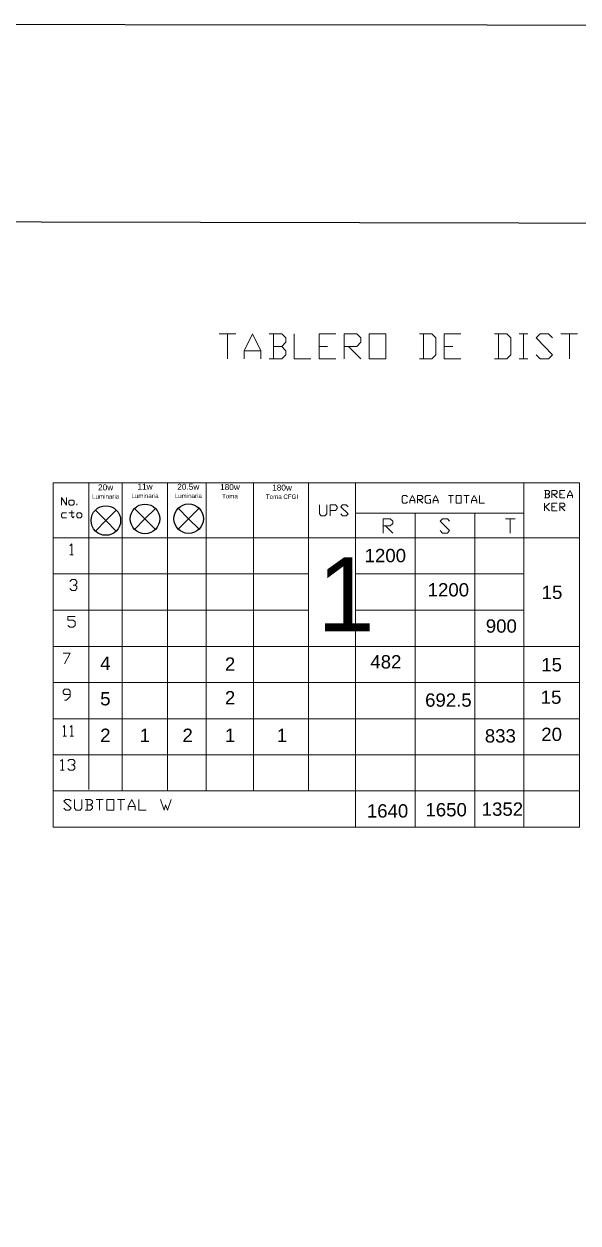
# Model space of a CAD drawing. Header units: metres. Extents: x 0 to 175, y -70 to 21.
# Drawn here: x 66.12 to 69.87, y 12.73 to 20.84 of the extents above; entities that cross this region are included whole.
import ezdxf

# ---------------------------------------------------------------- set-up
doc = ezdxf.new("R2010")
doc.units = ezdxf.units.M
doc.header["$LTSCALE"] = 0.5
for name, color, linetype in [('CUADRO', 7, 'Continuous'), ('LUMINARIA', 1, 'Continuous'), ('TABLA', 7, 'Continuous')]:
    doc.layers.add(name, color=color, linetype=linetype)
doc.styles.get("Standard").update_dxf_attribs({"font": 'arial.ttf'})

# ---------------------------------------------------------------- blocks, each defined once
blk = doc.blocks.new('Lampara')
at = {"layer": 'LUMINARIA'}
for q in [(-0.0707, 0.0707), (-0.0707, -0.0707), (0.0707, 0.0707), (0.0707, -0.0707)]:
    blk.add_line((0, 0), q, dxfattribs=at)
blk.add_circle((0, 0), 0.1, dxfattribs=at)

msp = doc.modelspace()

# ---------------------------------------------------------------- linework, layer by layer
at = {"layer": 'CUADRO'}
for points in [[(61.8973, 20.8448), (113.3764, 20.7976), (113.3764, -0.8928), (61.8973, -0.8456)], [(63.0049, 19.5112), (85.6157, 19.464), (85.6157, -0.0475), (63.0049, -0.0003)]]:
    msp.add_lwpolyline(points, close=True, dxfattribs=at)
at = {"layer": 'TABLA', "color": 7, "linetype": 'Continuous', "lineweight": 18, "true_color": 0x000007}
for p, q in [((67.4404, 18.7466), (67.5521, 18.7466)), ((67.4953, 18.7466), (67.4953, 18.5781)), ((67.8068, 18.7466), (67.8068, 18.5781)), ((68.8216, 18.7466), (68.8216, 18.5781)), ((69.3291, 18.7466), (69.3291, 18.5781)), ((69.4701, 18.7466), (69.5269, 18.7466)), ((69.4976, 18.7466), (69.4976, 18.5781)), ((69.7522, 18.7466), (69.864, 18.7466)), ((69.809, 18.7466), (69.809, 18.5781)), ((67.6089, 18.633), (67.7225, 18.633)), ((68.1163, 18.6623), (68.1731, 18.6623)), ((68.3142, 18.6623), (68.3985, 18.5781)), ((68.9627, 18.6623), (69.0195, 18.6623)), ((68.1163, 18.5781), (68.2299, 18.5781)), ((68.9627, 18.5781), (69.0744, 18.5781)), ((69.4701, 18.5781), (69.5269, 18.5781)), ((66.5592, 17.739), (66.5592, 15.6617)), ((66.7845, 17.739), (66.7845, 15.6525)), ((67.0905, 17.739), (67.0905, 15.6525)), ((67.3524, 17.739), (67.3524, 15.6525)), ((67.6712, 17.739), (67.6712, 15.6525)), ((68.0446, 17.739), (68.0446, 15.6525)), ((68.3631, 17.739), (68.3631, 15.407)), ((69.5013, 17.739), (69.5013, 15.407)), ((68.7294, 17.6181), (68.7643, 17.6181)), ((68.7899, 17.6255), (68.8174, 17.5998)), ((68.887, 17.6181), (68.9218, 17.6181)), ((68.9914, 17.6529), (69.0262, 17.6529)), ((69.0079, 17.6529), (69.0079, 17.5998)), ((69.0958, 17.6529), (69.1306, 17.6529)), ((69.1123, 17.6529), (69.1123, 17.5998)), ((69.1471, 17.6181), (69.1819, 17.6181)), ((69.6472, 17.6877), (69.6472, 17.6365)), ((69.7004, 17.6621), (69.726, 17.6365)), ((69.7443, 17.6621), (69.7608, 17.6621)), ((69.7443, 17.6365), (69.7791, 17.6365)), ((69.7956, 17.6529), (69.8304, 17.6529)), ((66.4237, 17.5357), (66.4585, 17.5357)), ((66.4768, 17.587), (66.4768, 17.5962)), ((68.3631, 17.5339), (69.5013, 17.5339)), ((68.7661, 17.5339), (68.7661, 15.407)), ((69.1691, 17.5339), (69.1691, 15.407)), ((69.5013, 17.5339), (69.5013, 15.407)), ((69.6399, 17.5485), (69.6399, 17.6016)), ((69.6472, 17.576), (69.6747, 17.5485)), ((69.6912, 17.576), (69.7095, 17.576)), ((69.6912, 17.5485), (69.726, 17.5485)), ((69.7517, 17.576), (69.7791, 17.5485)), ((69.3779, 17.4954), (69.4421, 17.4954)), ((69.4091, 17.4954), (69.4091, 17.3983)), ((68.5646, 17.4478), (68.614, 17.3983)), ((69.8781, 17.3653), (66.3174, 17.3653)), ((66.4292, 17.2518), (66.453, 17.2518)), ((68.0446, 17.1217), (66.3174, 17.1217)), ((69.5013, 17.1217), (68.3631, 17.1217)), ((68.0446, 16.8762), (66.3174, 16.8762)), ((69.5013, 16.8762), (68.3631, 16.8762)), ((69.8781, 16.6307), (66.3174, 16.6307)), ((69.8781, 16.3871), (66.3174, 16.3871)), ((69.8781, 16.1416), (66.3174, 16.1416)), ((66.3834, 16.0244), (66.4072, 16.0244)), ((66.431, 16.0244), (66.4548, 16.0244)), ((69.8781, 15.898), (66.3174, 15.898)), ((66.3669, 15.7936), (66.3907, 15.7936)), ((69.8781, 15.6525), (66.3174, 15.6525)), ((66.5464, 15.5957), (66.5464, 15.5224)), ((66.6069, 15.5957), (66.6545, 15.5957)), ((66.6307, 15.5957), (66.6307, 15.5224)), ((66.7516, 15.5957), (66.801, 15.5957)), ((66.7754, 15.5957), (66.7754, 15.5224)), ((66.8249, 15.5481), (66.8725, 15.5481)), ((69.4811, 15.407), (67.0483, 15.407))]:
    msp.add_line(p, q, dxfattribs=at)
for points in [[(67.6089, 18.5781), (67.6089, 18.633), (67.6657, 18.7466), (67.7225, 18.633), (67.7225, 18.5781)], [(67.8635, 18.6623), (67.891, 18.6898), (67.891, 18.7191), (67.8635, 18.7466), (67.7774, 18.7466)], [(67.9478, 18.7466), (67.9478, 18.5781), (68.0596, 18.5781)], [(68.1163, 18.5781), (68.1163, 18.7466), (68.2299, 18.7466)], [(68.2849, 18.5781), (68.2849, 18.7466), (68.371, 18.7466), (68.3985, 18.7191), (68.3985, 18.6898), (68.371, 18.6623), (68.2849, 18.6623)], [(68.7942, 18.5781), (68.8784, 18.5781), (68.9059, 18.6055), (68.9059, 18.7191), (68.8784, 18.7466), (68.7942, 18.7466)], [(68.9627, 18.5781), (68.9627, 18.7466), (69.0744, 18.7466)], [(69.3016, 18.5781), (69.3859, 18.5781), (69.4133, 18.6055), (69.4133, 18.7191), (69.3859, 18.7466), (69.3016, 18.7466)], [(69.5837, 18.6055), (69.6112, 18.5781), (69.668, 18.5781), (69.6955, 18.6055), (69.5837, 18.7191), (69.6112, 18.7466), (69.668, 18.7466), (69.6955, 18.7191)], [(67.7774, 18.5781), (67.8635, 18.5781), (67.891, 18.6055), (67.891, 18.633), (67.8635, 18.6623), (67.8068, 18.6623)], [(66.3724, 17.587), (66.3724, 17.6401), (66.4072, 17.587), (66.4072, 17.6401)], [(68.713, 17.609), (68.7038, 17.5998), (68.6855, 17.5998), (68.6782, 17.609), (68.6782, 17.6438), (68.6855, 17.6529), (68.7038, 17.6529), (68.713, 17.6438)], [(68.7294, 17.5998), (68.7294, 17.6181), (68.7478, 17.6529), (68.7643, 17.6181), (68.7643, 17.5998)], [(68.7826, 17.5998), (68.7826, 17.6529), (68.8082, 17.6529), (68.8174, 17.6438), (68.8174, 17.6346), (68.8082, 17.6255), (68.7826, 17.6255)], [(68.8595, 17.6255), (68.8687, 17.6255), (68.8687, 17.5998), (68.843, 17.5998), (68.8339, 17.609), (68.8339, 17.6438), (68.843, 17.6529), (68.8687, 17.6529)], [(68.887, 17.5998), (68.887, 17.6181), (68.9035, 17.6529), (68.9218, 17.6181), (68.9218, 17.5998)], [(69.1471, 17.5998), (69.1471, 17.6181), (69.1654, 17.6529), (69.1819, 17.6181), (69.1819, 17.5998)], [(69.2002, 17.6529), (69.2002, 17.5998), (69.2351, 17.5998)], [(69.6656, 17.6621), (69.6747, 17.6713), (69.6747, 17.6804), (69.6656, 17.6877), (69.6399, 17.6877)], [(69.6399, 17.6365), (69.6656, 17.6365), (69.6747, 17.6456), (69.6747, 17.6529), (69.6656, 17.6621), (69.6472, 17.6621)], [(69.6912, 17.6365), (69.6912, 17.6877), (69.7168, 17.6877), (69.726, 17.6804), (69.726, 17.6713), (69.7168, 17.6621), (69.6912, 17.6621)], [(69.7443, 17.6365), (69.7443, 17.6877), (69.7791, 17.6877)], [(69.7956, 17.6365), (69.7956, 17.6529), (69.8139, 17.6877), (69.8304, 17.6529), (69.8304, 17.6365)], [(66.4072, 17.5357), (66.3797, 17.5357), (66.3724, 17.5265), (66.3724, 17.5101), (66.3797, 17.5009), (66.4072, 17.5009)], [(66.442, 17.5522), (66.442, 17.5101), (66.4493, 17.5009), (66.4585, 17.5101)], [(68.1179, 17.5888), (68.1179, 17.5284), (68.1308, 17.5155), (68.1546, 17.5155), (68.1674, 17.5284), (68.1674, 17.5888)], [(68.1912, 17.5155), (68.1912, 17.5888), (68.2278, 17.5888), (68.2388, 17.576), (68.2388, 17.565), (68.2278, 17.5522), (68.1912, 17.5522)], [(68.2621, 17.5284), (68.2749, 17.5155), (68.2987, 17.5155), (68.3115, 17.5284), (68.2621, 17.576), (68.2749, 17.5888), (68.2987, 17.5888), (68.3115, 17.576)], [(69.6747, 17.6016), (69.6472, 17.576), (69.6399, 17.576)], [(69.6912, 17.5485), (69.6912, 17.6016), (69.726, 17.6016)], [(69.7443, 17.5485), (69.7443, 17.6016), (69.77, 17.6016), (69.7791, 17.5925), (69.7791, 17.5833), (69.77, 17.576), (69.7443, 17.576)], [(68.5499, 17.3983), (68.5499, 17.4954), (68.5975, 17.4954), (68.614, 17.4789), (68.614, 17.4643), (68.5975, 17.4478), (68.5499, 17.4478)], [(68.9346, 17.4148), (68.9511, 17.3983), (68.9841, 17.3983), (68.9987, 17.4148), (68.9346, 17.4789), (68.9511, 17.4954), (68.9841, 17.4954), (68.9987, 17.4789)], [(66.4292, 17.3122), (66.442, 17.325), (66.442, 17.2518)], [(66.4292, 17.0704), (66.442, 17.0832), (66.4658, 17.0832), (66.4768, 17.0704), (66.4768, 17.0594), (66.4658, 17.0466), (66.453, 17.0466)], [(66.4658, 17.0466), (66.4768, 17.0356), (66.4768, 17.0228), (66.4658, 17.0099), (66.442, 17.0099), (66.4292, 17.0228)], [(66.4163, 16.7736), (66.4292, 16.7608), (66.453, 16.7608), (66.4658, 16.7736), (66.4658, 16.7974), (66.453, 16.8084), (66.4163, 16.8084), (66.4163, 16.8341), (66.4658, 16.8341)], [(66.3834, 16.5849), (66.431, 16.5849), (66.3944, 16.5135)], [(66.3944, 16.268), (66.4072, 16.268), (66.431, 16.2918), (66.431, 16.3285), (66.42, 16.3413), (66.3944, 16.3413), (66.3834, 16.3285), (66.3834, 16.3175), (66.3944, 16.3047), (66.431, 16.3047)], [(66.3834, 16.0848), (66.3944, 16.0958), (66.3944, 16.0244)], [(66.431, 16.0848), (66.4438, 16.0958), (66.4438, 16.0244)], [(66.3669, 15.854), (66.3797, 15.865), (66.3797, 15.7936)], [(66.4163, 15.854), (66.4273, 15.865), (66.4511, 15.865), (66.464, 15.854), (66.464, 15.8412), (66.4511, 15.8302), (66.4402, 15.8302)], [(66.4511, 15.8302), (66.464, 15.8174), (66.464, 15.8045), (66.4511, 15.7936), (66.4273, 15.7936), (66.4163, 15.8045)], [(66.3889, 15.5353), (66.4017, 15.5224), (66.4255, 15.5224), (66.4383, 15.5353), (66.3889, 15.5829), (66.4017, 15.5957), (66.4255, 15.5957), (66.4383, 15.5829)], [(66.4621, 15.5957), (66.4621, 15.5353), (66.4731, 15.5224), (66.4988, 15.5224), (66.5098, 15.5353), (66.5098, 15.5957)], [(66.5702, 15.5591), (66.583, 15.5719), (66.583, 15.5829), (66.5702, 15.5957), (66.5336, 15.5957)], [(66.8249, 15.5224), (66.8249, 15.5481), (66.8487, 15.5957), (66.8725, 15.5481), (66.8725, 15.5224)], [(66.8963, 15.5957), (66.8963, 15.5224), (66.9458, 15.5224)], [(67.0428, 15.5957), (67.0667, 15.5224), (67.0777, 15.5591), (67.0905, 15.5224), (67.1143, 15.5957)], [(66.5336, 15.5224), (66.5702, 15.5224), (66.583, 15.5353), (66.583, 15.5481), (66.5702, 15.5591), (66.5464, 15.5591)]]:
    msp.add_lwpolyline(points, dxfattribs=at)
for points in [[(68.4553, 18.5781), (68.567, 18.5781), (68.567, 18.7466), (68.4553, 18.7466)], [(66.3174, 15.407), (69.8781, 15.407), (69.8781, 17.739), (66.3174, 17.739)], [(66.4493, 17.587), (66.4328, 17.587), (66.4237, 17.5962), (66.4237, 17.6145), (66.4328, 17.6218), (66.4493, 17.6218), (66.4585, 17.6145), (66.4585, 17.5962)], [(69.0427, 17.5998), (69.0775, 17.5998), (69.0775, 17.6529), (69.0427, 17.6529)], [(66.5024, 17.5009), (66.4841, 17.5009), (66.4768, 17.5101), (66.4768, 17.5265), (66.4841, 17.5357), (66.5024, 17.5357), (66.5116, 17.5265), (66.5116, 17.5101)], [(66.6801, 15.5224), (66.7278, 15.5224), (66.7278, 15.5957), (66.6801, 15.5957)]]:
    msp.add_lwpolyline(points, close=True, dxfattribs=at)

# ---------------------------------------------------------------- block references
at = {"layer": 'TABLA'}
for p in [(66.6734, 17.4831), (66.938, 17.4943), (67.2333, 17.4957)]:
    msp.add_blockref('Lampara', p, dxfattribs=at)

# ---------------------------------------------------------------- texts
at = {"layer": 'TABLA', "attachment_point": 1}
for s, width, gutter_width, insert, char_height in [('\\pxqc;20w\\P{\\H0.75x;Luminaria}', 0.225325, 12.5, (66.5592, 17.7275), 0.04), ('\\pxqc;11w\\P{\\H0.75x;Luminaria}', 0.225325, 12.5, (66.8255, 17.7325), 0.04), ('\\pxqc;20.5w\\P{\\H0.75x;Luminaria}', 0.225325, 12.5, (67.1184, 17.7319), 0.04), ('\\pxqc;180w\\P{\\H0.75x;Toma}', 0.225325, 12.5, (67.4001, 17.7299), 0.04), ('\\pxqc;180w\\P{\\H0.75x;Toma CFGI}', 0.225325, 12.5, (67.7525, 17.7263), 0.04), ('1200', 0.090104, 0.4505, (68.424, 17.2912), 0.0901), ('1', 0.140441, 12.5, (68.1033, 17.2335), 0.5), ('1200', 0.090104, 0.4505, (68.8504, 17.0593), 0.0901), ('15', 0.090104, 0.4505, (69.6216, 17.0423), 0.0901), ('900', 0.090104, 0.4505, (69.2436, 16.8141), 0.0901), ('4', 0.005066, 0.4505, (66.635, 16.5625), 0.0901), ('482', 0.090104, 0.4505, (68.4625, 16.5719), 0.0901), ('2', 0.005066, 0.4505, (67.4788, 16.5562), 0.0901), ('15', 0.090104, 0.4505, (69.619, 16.5523), 0.0901), ('5', 0.005066, 0.4505, (66.635, 16.3219), 0.0901), ('2', 0.005066, 0.4505, (67.4788, 16.3288), 0.0901), ('15', 0.090104, 0.4505, (69.615, 16.3326), 0.0901), ('692.5', 0.005066, 0.4505, (68.833, 16.3129), 0.0901), ('2', 0.005066, 0.4505, (66.635, 16.0744), 0.0901), ('1', 0.005066, 0.4505, (66.9023, 16.0744), 0.0901), ('2', 0.005066, 0.4505, (67.1914, 16.0744), 0.0901), ('1', 0.005066, 0.4505, (67.4788, 16.0744), 0.0901), ('1', 0.005066, 0.4505, (67.8298, 16.0744), 0.0901), ('20', 0.090104, 0.4505, (69.619, 16.081), 0.0901), ('833', 0.005066, 0.4505, (69.237, 16.0705), 0.0901), ('1640', 0.090104, 0.4505, (68.4389, 15.5626), 0.0901), ('1650', 0.090104, 0.4505, (68.8353, 15.5705), 0.0901), ('1352', 0.090104, 0.4505, (69.2159, 15.5745), 0.0901)]:
    msp.add_mtext_dynamic_manual_height_columns(s, width=width, gutter_width=gutter_width, heights=[0], dxfattribs=dict(at, insert=insert, char_height=char_height))

doc.saveas('drawing.dxf')
